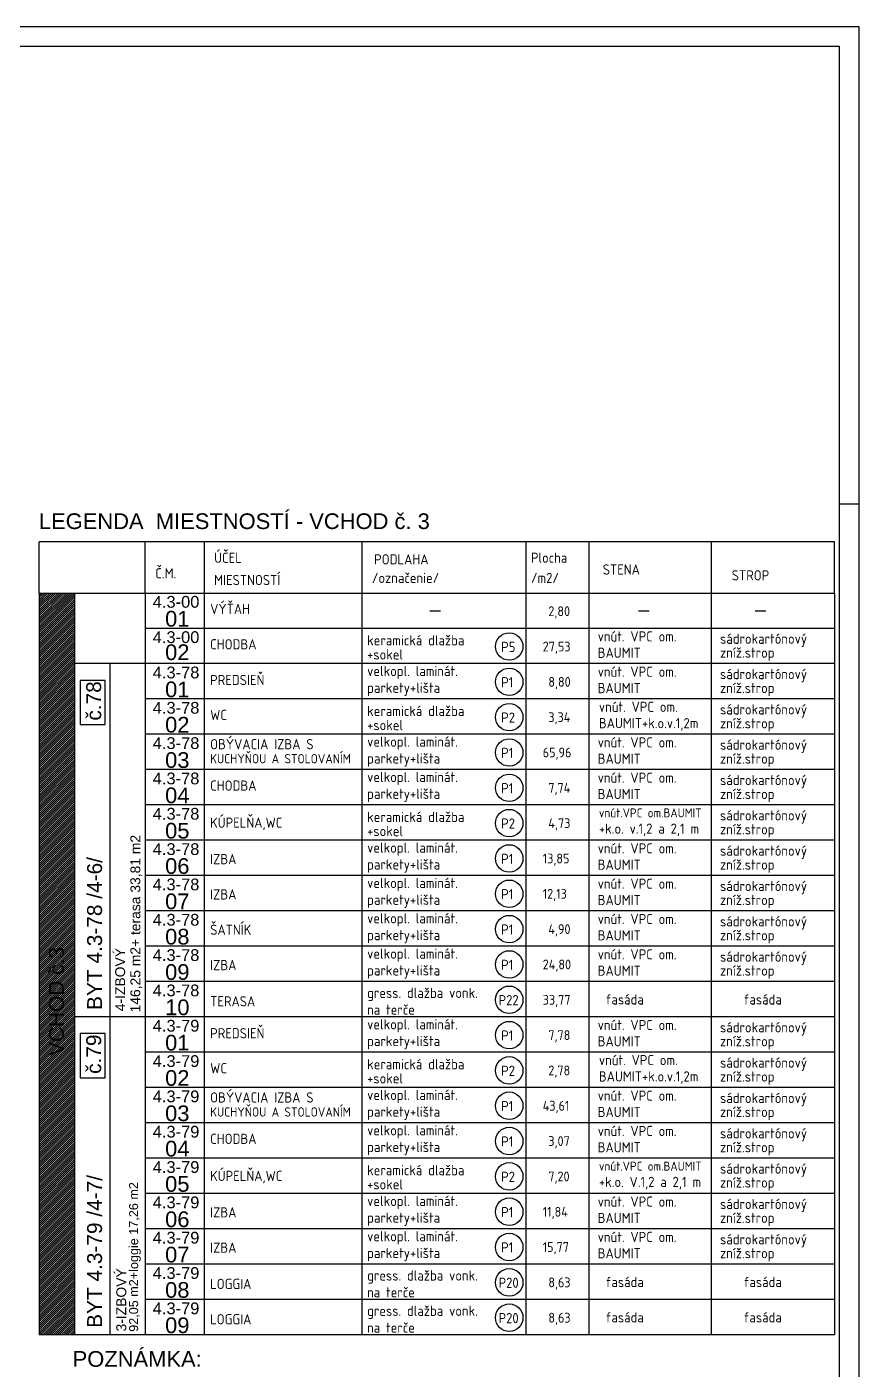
# Model space of a CAD drawing. Extents: x 4511820 to 5180432, y -1526536 to -944957.
# Drawn here: x 5159632 to 5170238, y -1036489 to -1019378 of the extents above; entities that cross this region are included whole.
import ezdxf

# ---------------------------------------------------------------- set-up
doc = ezdxf.new("R2010")
doc.units = 0
doc.header["$MEASUREMENT"] = 0
for name, color, linetype in [('MÚRY', 1, 'CONTINUOUS'), ('TENKÁ', 7, 'CONTINUOUS'), ('ŠRAFY', 82, 'CONTINUOUS')]:
    doc.layers.add(name, color=color, linetype=linetype)
doc.styles.add('ARIAL', font='arial.ttf')
doc.styles.add('Style-Arial', font='arial.ttf')
doc.styles.add('STYLE1', font='isocp.shx')

msp = doc.modelspace()

# ---------------------------------------------------------------- hatches: boundary and pattern name
at = {"layer": 'ŠRAFY'}
h = msp.add_hatch(dxfattribs=at)
h.set_pattern_fill('ANSI31', color=41, scale=150)
h.paths.add_polyline_path([(5160239.286, -1036039.694), (5160239.286, -1026589.694), (5159789.286, -1026589.694), (5159789.286, -1036039.694)])
h.paths.add_polyline_path([(5159862.342, -1032532.165), (5159862.342, -1031064.007), (5160154.081, -1031064.007), (5160154.081, -1032532.165)], flags=24)

# ---------------------------------------------------------------- linework, layer by layer
at = {"layer": 'MÚRY', "ltscale": 0.25}
for p, q in [((5169922, -1025939.694), (5159789.286, -1025939.694)), ((5159789.286, -1026589.694), (5159789.286, -1025939.694)), ((5161139.286, -1026589.694), (5161139.286, -1025939.694)), ((5169922, -1026589.694), (5169922, -1025939.694)), ((5159789.286, -1026589.694), (5169922, -1026589.694)), ((5169922, -1027489.694), (5160239.286, -1027489.694)), ((5169922, -1031989.694), (5160239.286, -1031989.694)), ((5169922, -1036039.694), (5159789.286, -1036039.694))]:
    msp.add_line(p, q, dxfattribs=at)
at = {"layer": 'TENKÁ', "color": 7}
for p, q in [((5170238, -1019377.802), (5090643, -1019377.802)), ((5170238, -1055152.609), (5170238, -1019377.802)), ((5169988, -1019627.802), (5090893, -1019627.802)), ((5169988, -1054902.609), (5169988, -1019627.802))]:
    msp.add_line(p, q, dxfattribs=at)
at = {"layer": 'TENKÁ', "ltscale": 0.25}
for p, q in [((5169988, -1025452.609), (5170238, -1025452.609)), ((5163899.166, -1025939.694), (5163899.166, -1036039.694)), ((5165992.474, -1025939.694), (5165992.474, -1036039.694)), ((5166797.679, -1036039.694), (5166797.679, -1025939.694)), ((5168356.511, -1036039.694), (5168356.511, -1025939.694)), ((5159789.286, -1026589.694), (5159789.286, -1036039.694)), ((5160239.286, -1026589.694), (5160239.286, -1036039.694)), ((5161139.286, -1026589.694), (5161139.286, -1036039.694)), ((5169922, -1026589.694), (5169922, -1036039.694)), ((5160689.286, -1027489.694), (5160689.286, -1036039.694)), ((5169286.46, -1027939.694), (5161139.286, -1027939.694)), ((5169922, -1027939.694), (5161139.286, -1027939.694)), ((5169286.46, -1028389.694), (5161139.286, -1028389.694)), ((5169922, -1028389.694), (5161139.286, -1028389.694)), ((5169922, -1028839.694), (5161139.286, -1028839.694)), ((5169922, -1029289.694), (5161139.286, -1029289.694)), ((5169286.46, -1029739.694), (5161139.286, -1029739.694)), ((5169922, -1029739.694), (5161139.286, -1029739.694)), ((5169286.46, -1030189.694), (5161139.286, -1030189.694)), ((5169922, -1030189.694), (5161139.286, -1030189.694)), ((5169922, -1030639.694), (5161139.286, -1030639.694)), ((5169922, -1031089.694), (5161139.286, -1031089.694)), ((5169922, -1031539.694), (5161139.286, -1031539.694)), ((5169286.46, -1032439.694), (5161139.286, -1032439.694)), ((5169922, -1032439.694), (5161139.286, -1032439.694)), ((5169286.46, -1032889.694), (5161139.286, -1032889.694)), ((5169922, -1032889.694), (5161139.286, -1032889.694)), ((5169922, -1033339.694), (5161139.286, -1033339.694)), ((5169922, -1033789.694), (5161139.286, -1033789.694)), ((5169286.46, -1034239.694), (5161139.286, -1034239.694)), ((5169922, -1034239.694), (5161139.286, -1034239.694)), ((5169286.46, -1034689.694), (5161139.286, -1034689.694)), ((5169922, -1034689.694), (5161139.286, -1034689.694)), ((5169922, -1035139.694), (5161139.286, -1035139.694)), ((5169922, -1035589.694), (5161139.286, -1035589.694))]:
    msp.add_line(p, q, dxfattribs=at)
at = {"layer": 'TENKÁ', "linetype": 'Continuous'}
for p, q in [((5161889.286, -1025939.694), (5161889.286, -1036039.694)), ((5169922, -1027039.694), (5161139.286, -1027039.694))]:
    msp.add_line(p, q, dxfattribs=at)
at = {"layer": 'TENKÁ'}
for p, q in [((5164767, -1026814.778), (5164904.5, -1026814.778)), ((5167426, -1026814.778), (5167563.5, -1026814.778)), ((5168913, -1026814.778), (5169050.5, -1026814.778))]:
    msp.add_line(p, q, dxfattribs=at)
for points in [[(5160628.5, -1027702.278), (5160312.5, -1027702.278), (5160312.5, -1028266.778), (5160628.5, -1028266.778)], [(5160628.5, -1032202.278), (5160312.5, -1032202.278), (5160312.5, -1032766.778), (5160628.5, -1032766.778)]]:
    msp.add_lwpolyline(points, close=True, dxfattribs=at)
at = {"layer": 'TENKÁ', "ltscale": 0.25}
for centre in [(5165779, -1027270.969), (5165779, -1027720.969), (5165779, -1028170.969), (5165779, -1028620.969), (5165779, -1029070.969), (5165779, -1029520.969), (5165779, -1029970.969), (5165779, -1030420.969), (5165779, -1030870.969), (5165779, -1031320.969), (5165779, -1031770.969), (5165779, -1032220.969), (5165779, -1032670.969), (5165779, -1033120.969), (5165779, -1033570.969), (5165779, -1034020.969), (5165779, -1034470.969), (5165779, -1034920.969), (5165779, -1035370.969), (5165779, -1035820.969)]:
    msp.add_circle(centre, 175, dxfattribs=at)

# ---------------------------------------------------------------- texts
at = {"layer": 'MÚRY', "color": 0, "ltscale": 0.25, "style": 'Style-Arial'}
for s, p in [('LEGENDA  MIESTNOSTÍ - VCHOD č. 3', (5159784.489, -1025774.972)), ('POZNÁMKA: ', (5160215.204, -1036446.569))]:
    msp.add_text(s, height=200, dxfattribs=at).set_placement(p)
at = {"layer": 'TENKÁ', "linetype": 'Continuous', "style": 'STYLE1'}
for s, height, p in [('ÚČEL ', 130, (5162018.421, -1026205.914)), ('PODLAHA', 130, (5164057.738, -1026225.932)), ('Plocha', 130, (5166055.376, -1026205.08)), ('Č.M.', 130, (5161268.421, -1026403.476)), ('MIESTNOSTÍ', 130, (5162018.421, -1026489.373)), ('/označenie/', 130, (5164028.244, -1026462.294)), ('/m2/', 130, (5166055.376, -1026462.294)), ('STENA', 130, (5166970.681, -1026355.225)), ('STROP', 130, (5168614.624, -1026429.339)), ('VÝŤAH', 130, (5161967.663, -1026857.891)), ('CHODBA', 130, (5161967.663, -1027307.891)), ('keramická dlažba', 130, (5163967.736, -1027257.102)), ('+sokel', 130, (5163967.736, -1027437.583)), ('PREDSIEŇ', 130, (5161967.663, -1027762.569)), ('WC', 130, (5161967.663, -1028207.891)), ('OBÝVACIA IZBA S ', 130, (5161967.663, -1028580.646)), ('KUCHYŇOU A STOLOVANÍM', 118, (5161967.663, -1028759.646)), ('CHODBA', 130, (5161967.663, -1029107.891)), ('KÚPELŇA,WC', 130, (5161967.663, -1029579.919)), ('IZBA', 130, (5161967.663, -1030044.283)), ('IZBA', 130, (5161967.663, -1030494.283)), ('ŠATNÍK', 130, (5161967.663, -1030944.283)), ('IZBA', 130, (5161967.663, -1031394.283)), ('TERASA', 130, (5161967.663, -1031855.646)), ('PREDSIEŇ', 130, (5161967.663, -1032262.569)), ('WC', 130, (5161967.663, -1032707.891)), ('OBÝVACIA IZBA S ', 130, (5161967.663, -1033080.646)), ('KUCHYŇOU A STOLOVANÍM', 118, (5161967.663, -1033259.646)), ('CHODBA', 130, (5161967.663, -1033607.891)), ('KÚPELŇA,WC', 130, (5161967.663, -1034079.919)), ('IZBA', 130, (5161967.663, -1034544.283)), ('IZBA', 130, (5161967.663, -1034994.283)), ('LOGGIA', 130, (5161967.663, -1035455.646)), ('LOGGIA', 130, (5161967.663, -1035905.646))]:
    msp.add_text(s, height=height, dxfattribs=at).set_placement(p)
at = {"layer": 'TENKÁ', "lineweight": 40, "ltscale": 0.25, "style": 'ARIAL'}
for s, height, p in [('4.3-00', 150, (5161236.055, -1026776.964)), ('01', 200, (5161393.597, -1027017.464)), ('4.3-00', 150, (5161236.055, -1027226.964)), ('02', 200, (5161393.597, -1027443.964)), ('4.3-78', 150, (5161236.055, -1027676.964)), ('01', 200, (5161393.597, -1027917.464)), ('4.3-78', 150, (5161236.055, -1028126.964)), ('02', 200, (5161393.597, -1028367.464)), ('4.3-78', 150, (5161236.055, -1028576.964)), ('03', 200, (5161393.597, -1028817.464)), ('4.3-78', 150, (5161236.055, -1029026.964)), ('04', 200, (5161393.597, -1029267.464)), ('4.3-78', 150, (5161236.055, -1029476.964)), ('05', 200, (5161393.597, -1029717.464)), ('4.3-78', 150, (5161236.055, -1029926.964)), ('06', 200, (5161393.597, -1030167.464)), ('4.3-78', 150, (5161236.055, -1030376.964)), ('07', 200, (5161393.597, -1030617.464)), ('4.3-78', 150, (5161236.055, -1030826.964)), ('08', 200, (5161393.597, -1031067.464)), ('4.3-78', 150, (5161236.055, -1031276.964)), ('09', 200, (5161393.597, -1031517.464)), ('4.3-78', 150, (5161236.055, -1031726.964)), ('10', 200, (5161393.597, -1031967.464)), ('4.3-79', 150, (5161236.055, -1032176.964)), ('01', 200, (5161393.597, -1032417.464)), ('4.3-79', 150, (5161236.055, -1032626.964)), ('02', 200, (5161393.597, -1032867.464)), ('4.3-79', 150, (5161236.055, -1033076.964)), ('03', 200, (5161393.597, -1033317.464)), ('4.3-79', 150, (5161236.055, -1033526.964)), ('04', 200, (5161393.597, -1033767.464)), ('4.3-79', 150, (5161236.055, -1033976.964)), ('05', 200, (5161393.597, -1034217.464)), ('4.3-79', 150, (5161236.055, -1034426.964)), ('06', 200, (5161393.597, -1034667.464)), ('4.3-79', 150, (5161236.055, -1034876.964)), ('07', 200, (5161393.597, -1035117.464)), ('4.3-79', 150, (5161236.055, -1035326.964)), ('08', 200, (5161393.597, -1035567.464)), ('4.3-79', 150, (5161236.055, -1035776.964)), ('09', 200, (5161393.597, -1036017.464))]:
    msp.add_text(s, height=height, dxfattribs=at).set_placement(p)
at = {"layer": 'TENKÁ', "ltscale": 0.25, "style": 'STYLE1'}
for s, height, p in [(' 2,80', 125, (5166205.894, -1026883.978)), ('vnút. VPC om.', 130, (5166906.394, -1027207.478)), ('sádrokartónový', 130, (5168465.226, -1027237.357)), ('P5', 130, (5165676.236, -1027341.226)), ('27,53', 125, (5166205.894, -1027333.978)), ('BAUMIT', 130, (5166906.394, -1027415.587)), ('zníž.strop', 130, (5168465.226, -1027414.066)), ('velkopl. laminát.', 130, (5163967.736, -1027648.569)), ('vnút. VPC om.', 130, (5166906.394, -1027657.478)), ('P1', 130, (5165676.236, -1027791.226)), (' 8,80', 125, (5166205.894, -1027783.978)), ('sádrokartónový', 130, (5168465.226, -1027687.357)), ('parkety+lišta', 130, (5163967.736, -1027862.226)), ('BAUMIT', 130, (5166906.394, -1027865.587)), ('zníž.strop', 130, (5168465.226, -1027864.066)), ('keramická dlažba', 130, (5163967.736, -1028157.102)), ('vnút. VPC om.', 130, (5166921.427, -1028104.416)), ('sádrokartónový', 130, (5168465.226, -1028137.357)), ('+sokel', 130, (5163967.736, -1028337.583)), ('P2', 130, (5165676.236, -1028241.226)), (' 3,34', 125, (5166205.894, -1028233.978)), ('BAUMIT+k.o.v.1,2m', 130, (5166921.427, -1028312.524)), ('zníž.strop', 130, (5168465.226, -1028314.066)), ('velkopl. laminát.', 130, (5163967.736, -1028548.569)), ('P1', 130, (5165676.236, -1028691.226)), ('65,96', 125, (5166205.894, -1028683.978)), ('vnút. VPC om.', 130, (5166906.394, -1028557.478)), ('sádrokartónový', 130, (5168465.226, -1028587.357)), ('parkety+lišta', 130, (5163967.736, -1028762.226)), ('BAUMIT', 130, (5166906.394, -1028765.587)), ('zníž.strop', 130, (5168465.226, -1028764.066)), ('velkopl. laminát.', 130, (5163967.736, -1028998.569)), ('vnút. VPC om.', 130, (5166906.394, -1029007.478)), ('sádrokartónový', 130, (5168465.226, -1029037.357)), ('P1', 130, (5165676.236, -1029141.226)), (' 7,74', 125, (5166205.894, -1029133.978)), ('parkety+lišta', 130, (5163967.736, -1029212.226)), ('BAUMIT', 130, (5166906.394, -1029215.587)), ('zníž.strop', 130, (5168465.226, -1029214.066)), ('keramická dlažba', 130, (5163967.736, -1029507.102)), ('vnút.VPC om.BAUMIT', 115, (5166921.427, -1029448.108)), ('sádrokartónový', 130, (5168465.226, -1029487.357)), ('+sokel', 130, (5163967.736, -1029687.583)), ('P2', 130, (5165676.236, -1029591.226)), (' 4,73', 125, (5166205.894, -1029583.978)), ('+k.o. v.1,2 a 2,1 m', 130, (5166921.427, -1029656.217)), ('zníž.strop', 130, (5168465.226, -1029664.066)), ('velkopl. laminát.', 130, (5163967.736, -1029898.569)), ('P1', 130, (5165676.236, -1030041.226)), ('13,85', 125, (5166205.894, -1030033.978)), ('vnút. VPC om.', 130, (5166906.394, -1029907.478)), ('sádrokartónový', 130, (5168465.226, -1029937.357)), ('parkety+lišta', 130, (5163967.736, -1030112.226)), ('BAUMIT', 130, (5166906.394, -1030115.587)), ('zníž.strop', 130, (5168465.226, -1030114.066)), ('velkopl. laminát.', 130, (5163967.736, -1030348.569)), ('vnút. VPC om.', 130, (5166906.394, -1030357.478)), ('sádrokartónový', 130, (5168465.226, -1030387.357)), ('parkety+lišta', 130, (5163967.736, -1030562.226)), ('P1', 130, (5165676.236, -1030491.226)), ('12,13', 125, (5166205.894, -1030483.978)), ('BAUMIT', 130, (5166906.394, -1030565.587)), ('zníž.strop', 130, (5168465.226, -1030564.066)), ('velkopl. laminát.', 130, (5163967.736, -1030798.569)), ('vnút. VPC om.', 130, (5166906.394, -1030807.478)), ('sádrokartónový', 130, (5168465.226, -1030837.357)), ('parkety+lišta', 130, (5163967.736, -1031012.226)), ('P1', 130, (5165676.236, -1030941.226)), (' 4,90', 125, (5166205.894, -1030933.978)), ('BAUMIT', 130, (5166906.394, -1031015.587)), ('zníž.strop', 130, (5168465.226, -1031014.066)), ('velkopl. laminát.', 130, (5163967.736, -1031248.569)), ('vnút. VPC om.', 130, (5166906.394, -1031257.478)), ('P1', 130, (5165676.236, -1031391.226)), ('24,80', 125, (5166205.894, -1031383.978)), ('sádrokartónový', 130, (5168465.226, -1031287.357)), ('parkety+lišta', 130, (5163967.736, -1031462.226)), ('BAUMIT', 130, (5166906.394, -1031465.587)), ('zníž.strop', 130, (5168465.226, -1031464.066)), ('gress. dlažba vonk.', 130, (5163967.736, -1031748.569)), ('P22', 130, (5165643.236, -1031841.226)), ('33,77', 125, (5166205.894, -1031833.978)), ('fasáda', 130, (5167006.394, -1031831.743)), ('fasáda', 130, (5168765.226, -1031831.743)), ('na terče', 130, (5163967.736, -1031962.226)), ('velkopl. laminát.', 130, (5163967.736, -1032148.569)), ('vnút. VPC om.', 130, (5166906.394, -1032157.478)), ('sádrokartónový', 130, (5168465.226, -1032187.357)), ('parkety+lišta', 130, (5163967.736, -1032362.226)), ('P1', 130, (5165676.236, -1032291.226)), (' 7,78', 125, (5166205.894, -1032283.978)), ('BAUMIT', 130, (5166906.394, -1032365.587)), ('zníž.strop', 130, (5168465.226, -1032364.066)), ('vnút. VPC om.', 130, (5166921.427, -1032604.416)), ('keramická dlažba', 130, (5163967.736, -1032657.102)), ('P2', 130, (5165676.236, -1032741.226)), (' 2,78', 125, (5166205.894, -1032733.978)), ('sádrokartónový', 130, (5168465.226, -1032637.357)), ('+sokel', 130, (5163967.736, -1032837.583)), ('BAUMIT+k.o.v.1,2m', 130, (5166921.427, -1032812.524)), ('zníž.strop', 130, (5168465.226, -1032814.066)), ('velkopl. laminát.', 130, (5163967.736, -1033048.569)), ('vnút. VPC om.', 130, (5166906.394, -1033057.478)), ('sádrokartónový', 130, (5168465.226, -1033087.357)), ('parkety+lišta', 130, (5163967.736, -1033262.226)), ('P1', 130, (5165676.236, -1033191.226)), ('43,61', 125, (5166205.894, -1033183.978)), ('BAUMIT', 130, (5166906.394, -1033265.587)), ('zníž.strop', 130, (5168465.226, -1033264.066)), ('velkopl. laminát.', 130, (5163967.736, -1033498.569)), ('P1', 130, (5165676.236, -1033641.226)), (' 3,07', 125, (5166205.894, -1033633.978)), ('vnút. VPC om.', 130, (5166906.394, -1033507.478)), ('sádrokartónový', 130, (5168465.226, -1033537.357)), ('parkety+lišta', 130, (5163967.736, -1033712.226)), ('BAUMIT', 130, (5166906.394, -1033715.587)), ('zníž.strop', 130, (5168465.226, -1033714.066)), ('vnút.VPC om.BAUMIT', 115, (5166921.427, -1033948.108)), ('sádrokartónový', 130, (5168465.226, -1033987.357)), ('keramická dlažba', 130, (5163967.736, -1034007.102)), ('P2', 130, (5165676.236, -1034091.226)), (' 7,20', 125, (5166205.894, -1034083.978)), ('+k.o. V.1,2 a 2,1 m', 130, (5166921.427, -1034156.217)), ('zníž.strop', 130, (5168465.226, -1034164.066)), ('+sokel', 130, (5163967.736, -1034187.583)), ('velkopl. laminát.', 130, (5163967.736, -1034398.569)), ('vnút. VPC om.', 130, (5166906.394, -1034407.478)), ('sádrokartónový', 130, (5168465.226, -1034437.357)), ('parkety+lišta', 130, (5163967.736, -1034612.226)), ('P1', 130, (5165676.236, -1034541.226)), ('11,84', 125, (5166205.894, -1034533.978)), ('BAUMIT', 130, (5166906.394, -1034615.587)), ('zníž.strop', 130, (5168465.226, -1034614.066)), ('velkopl. laminát.', 130, (5163967.736, -1034848.569)), ('P1', 130, (5165676.236, -1034991.226)), ('15,77', 125, (5166205.894, -1034983.978)), ('vnút. VPC om.', 130, (5166906.394, -1034857.478)), ('sádrokartónový', 130, (5168465.226, -1034887.357)), ('parkety+lišta', 130, (5163967.736, -1035062.226)), ('BAUMIT', 130, (5166906.394, -1035065.587)), ('zníž.strop', 130, (5168465.226, -1035064.066)), ('gress. dlažba vonk.', 130, (5163967.736, -1035348.569)), ('P20', 130, (5165643.236, -1035441.226)), (' 8,63', 125, (5166205.894, -1035433.978)), ('fasáda', 130, (5167006.394, -1035431.743)), ('fasáda', 130, (5168765.226, -1035431.743)), ('na terče', 130, (5163967.736, -1035562.226)), ('gress. dlažba vonk.', 130, (5163967.736, -1035798.569)), ('fasáda', 130, (5167006.394, -1035881.743)), ('fasáda', 130, (5168765.226, -1035881.743)), ('na terče', 130, (5163967.736, -1036012.226)), ('P20', 130, (5165643.236, -1035891.226)), (' 8,63', 125, (5166205.894, -1035883.978))]:
    msp.add_text(s, height=height, dxfattribs=at).set_placement(p)
at = {"layer": 'TENKÁ', "ltscale": 0.25, "style": 'Style-Arial'}
for s, height, p in [('č.78', 190, (5160578.606, -1028215.303)), ('146,25 m2+ terasa 33,81 m2', 126.36, (5161077.717, -1031932.623)), ('BYT 4.3-78 /4-6/', 190, (5160589.639, -1031900.569)), ('VCHOD č.3', 190, (5160103.211, -1032485.832)), ('4-IZBOVÝ ', 126.36, (5160883.717, -1031916.623)), ('č.79', 190, (5160578.606, -1032715.303)), ('BYT 4.3-79 /4-7/', 190, (5160589.639, -1035950.569)), ('92,05 m2+loggie 17,26 m2', 115, (5161049.717, -1036001.123)), ('3-IZBOVÝ ', 126.36, (5160897.717, -1035996.623))]:
    msp.add_text(s, height=height, rotation=90, dxfattribs=at).set_placement(p)

doc.saveas('drawing.dxf')
